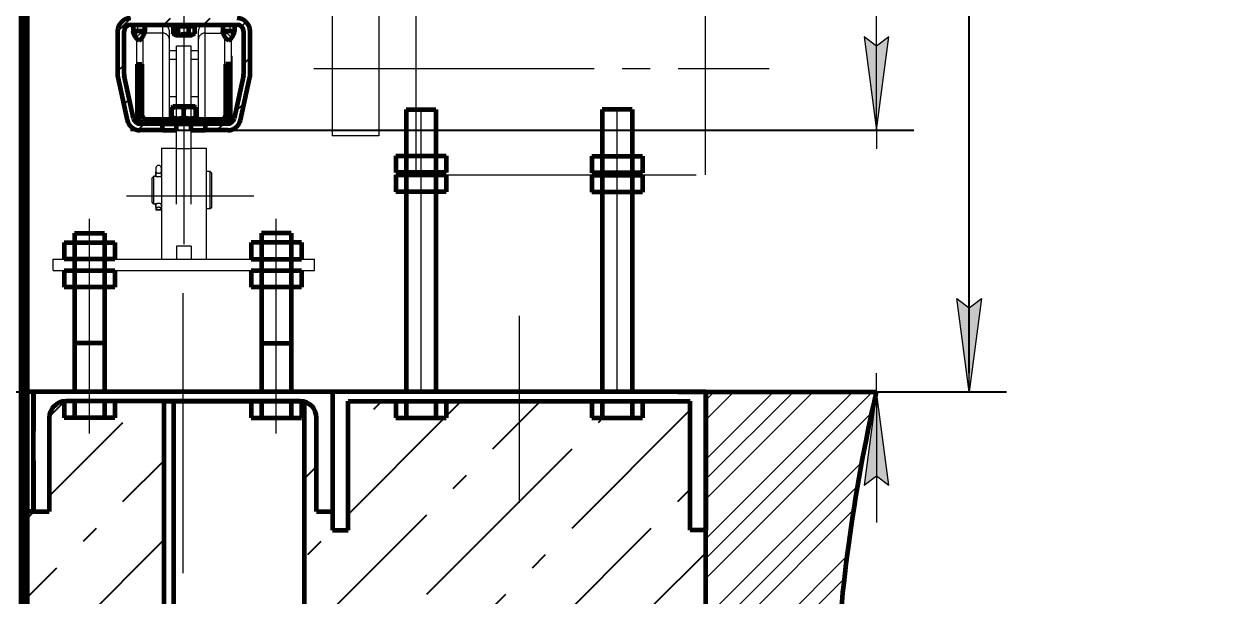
# Model space of a CAD drawing. Header units: millimetres. Extents: x 0 to 594, y 0 to 420.
# Drawn here: x 529.3 to 594, y 275 to 305.6 of the extents above; entities that cross this region are included whole.
import ezdxf

# ---------------------------------------------------------------- set-up
doc = ezdxf.new("R2010")
doc.units = ezdxf.units.MM
for name, pattern in [('K5LT32768', [0]), ('K5LT_AXLED', [19.5, 15, -1.5, 1.5, -1.5]), ('K5LT_BASIC', [0]), ('K5LT_DASHED', [6, 4, -2]), ('K5LT_THIN', [0])]:
    doc.linetypes.add(name, pattern=pattern)
doc.layers.add('LAYER', color=7, linetype='Continuous')
doc.layers.add('Системный слой', color=7, linetype='Continuous')
doc.styles.add('KDIMTEXTSTYLE', font='GOST_AU.SHX', dxfattribs={"width": 0.96, "oblique": 15, "height": 5})
doc.dimstyles.new('KDIMSTYLE (0.10)', dxfattribs={"dimtxt": 5, "dimasz": 1, "dimexe": 2, "dimexo": 0, "dimgap": 1, "dimtad": 1, "dimlfac": 10, "dimtxsty": 'KDIMTEXTSTYLE', "dimsah": 1, "dimcen": 0, "dimdle": 1, "dimadec": 0, "dimazin": 0, "dimtfac": 0.667, "dimtmove": 0, "dimatfit": 3, "dimfxl": 1, "dimtvp": 1, "dimtolj": 1, "dimtzin": 0, "dimarcsym": 0})

# ---------------------------------------------------------------- blocks, each defined once
blk = doc.blocks.new('KDIMARROW_02')
at = {"layer": 'LAYER'}
blk.add_hatch(color=0, dxfattribs=at).paths.add_polyline_path([(4.5, 0), (5, 0.658), (0, 0), (5, -0.658)])
at = {"layer": 'LAYER', "color": 0, "linetype": 'K5LT_THIN', "lineweight": 18}
for p, q in [((5, 0.658), (0, 0)), ((4.5, 0), (5, 0.658)), ((0, 0), (5, -0.658)), ((0, 0), (7, 0)), ((5, -0.658), (4.5, 0))]:
    blk.add_line(p, q, dxfattribs=at)
at = {"layer": 'Системный слой', "color": 0, "linetype": 'K5LT_THIN', "lineweight": 18}
blk.add_line((0, 0), (-1, 0), dxfattribs=at)
blk = doc.blocks.new('U219')
at = {"layer": 'Системный слой', "color": 7, "linetype": 'K5LT32768', "lineweight": 18}
for p, q in [((565.785, 280.154), (571.53, 285.898)), ((565.785, 284.396), (567.287, 285.898)), ((565.785, 276.972), (574.712, 285.898)), ((565.785, 281.214), (570.469, 285.898)), ((565.785, 285.457), (566.226, 285.898)), ((565.785, 278.032), (573.651, 285.898)), ((565.785, 282.275), (569.408, 285.898)), ((565.785, 275.911), (574.683, 284.809)), ((565.785, 273.79), (574.148, 282.153)), ((565.785, 272.729), (573.918, 280.861)), ((565.785, 271.668), (573.71, 279.593)), ((565.785, 269.547), (573.357, 277.119)), ((565.785, 268.486), (573.211, 275.912))]:
    blk.add_line(p, q, dxfattribs=at)
blk = doc.blocks.new('KDIMARROW_01')
at = {"layer": 'LAYER'}
blk.add_hatch(color=0, dxfattribs=at).paths.add_polyline_path([(0, 0), (-5, 0.658), (-4.5, 0), (-5, -0.658)])
at = {"layer": 'LAYER', "color": 0, "linetype": 'K5LT_THIN', "lineweight": 18}
for p, q in [((-4.5, 0), (-5, 0.658)), ((-5, 0.658), (0, 0)), ((0, 0), (-5, -0.658)), ((-5, -0.658), (-4.5, 0))]:
    blk.add_line(p, q, dxfattribs=at)
at = {"layer": 'Системный слой', "color": 0, "linetype": 'K5LT_THIN', "lineweight": 18}
blk.add_line((0, 0), (-1, 0), dxfattribs=at)
blk = doc.blocks.new('U446')
at = {"layer": 'Системный слой', "color": 5, "linetype": 'K5LT_BASIC', "lineweight": 60, "true_color": 0x0000ff}
for p, q in [((536.785, 285.398), (544.285, 285.398)), ((536.785, 135.798), (536.785, 285.398)), ((537.285, 285.398), (537.285, 135.398)), ((544.285, 285.398), (544.285, 142.598))]:
    blk.add_line(p, q, dxfattribs=at)
blk = doc.blocks.new('U449')
at = {"layer": 'Системный слой'}
h = blk.add_hatch(dxfattribs=at)
h.set_pattern_fill('Металл', angle=45, style=0, pattern_type=0)
h.set_pattern_definition([(45, (0, 0), (-1.06066, 1.06066), [])])
h.paths.add_polyline_path([(534.985, 305.548), (540.685, 305.548), (540.905, 305.47), (541.027, 305.272), (541.035, 305.198), (541.035, 302.898), (541.027, 302.824), (540.527, 300.524), (540.405, 300.325), (540.185, 300.248), (538.985, 300.248), (538.985, 299.898), (540.185, 299.898), (540.508, 299.977), (540.758, 300.196), (540.869, 300.449), (541.369, 302.749), (541.385, 302.898), (541.385, 305.198), (541.306, 305.521), (541.088, 305.771), (540.778, 305.892), (540.685, 305.898), (534.985, 305.898), (534.663, 305.819), (534.412, 305.6), (534.291, 305.291), (534.285, 305.198), (534.285, 302.898), (534.301, 302.749), (534.801, 300.449), (534.947, 300.151), (535.214, 299.953), (535.485, 299.898), (536.685, 299.898), (536.685, 300.248), (535.485, 300.248), (535.265, 300.326), (535.143, 300.524), (534.643, 302.824), (534.635, 302.898), (534.635, 305.198), (534.713, 305.418), (534.912, 305.54)])
at = {"layer": 'Системный слой', "color": 5, "linetype": 'K5LT_BASIC', "lineweight": 60, "true_color": 0x0000ff}
for p, q in [((534.985, 305.548), (540.685, 305.548)), ((535.12, 305.548), (535.12, 305.198)), ((535.75, 305.548), (535.75, 305.198)), ((537.185, 305.548), (537.185, 305.448)), ((538.485, 305.548), (538.485, 305.448)), ((539.92, 305.548), (539.92, 305.198)), ((540.55, 305.548), (540.55, 305.198)), ((534.285, 305.198), (534.285, 302.898)), ((534.635, 302.898), (534.635, 305.198)), ((535.162, 305.198), (535.12, 305.198)), ((535.75, 305.198), (535.162, 305.198)), ((537.247, 305.448), (537.185, 305.448)), ((538.485, 305.448), (537.247, 305.448)), ((537.26, 305.448), (537.26, 305.074)), ((537.283, 305.06), (537.39, 304.998)), ((537.283, 305.06), (537.39, 304.998)), ((537.39, 304.998), (538.024, 304.998)), ((537.505, 305.448), (537.505, 305.074)), ((538.024, 304.998), (538.28, 304.998)), ((538.08, 305.448), (538.08, 305.074)), ((538.387, 305.06), (538.28, 304.998)), ((538.387, 305.06), (538.28, 304.998)), ((538.411, 305.448), (538.411, 305.074)), ((539.962, 305.198), (539.92, 305.198)), ((540.55, 305.198), (539.962, 305.198)), ((541.035, 305.198), (541.035, 302.898)), ((541.385, 302.898), (541.385, 305.198)), ((535.335, 303.448), (535.335, 300.748)), ((535.335, 303.448), (535.585, 303.448)), ((535.585, 303.448), (535.585, 300.748)), ((540.335, 303.448), (540.085, 303.448)), ((540.085, 300.748), (540.085, 303.448)), ((540.335, 300.748), (540.335, 303.448)), ((534.301, 302.749), (534.801, 300.449)), ((535.143, 300.524), (534.643, 302.824)), ((541.027, 302.824), (540.527, 300.524)), ((540.869, 300.449), (541.369, 302.749)), ((537.185, 301.14), (537.25, 301.178)), ((537.185, 301.14), (537.25, 301.178)), ((537.185, 301.082), (537.185, 301.14)), ((537.185, 300.593), (537.185, 301.082)), ((538.42, 301.178), (537.25, 301.178)), ((537.555, 301.178), (537.575, 301.198)), ((537.575, 301.198), (538.095, 301.198)), ((537.835, 300.593), (537.835, 301.082)), ((538.115, 301.178), (538.095, 301.198)), ((538.485, 301.14), (538.42, 301.178)), ((538.485, 301.14), (538.42, 301.178)), ((538.485, 301.14), (538.485, 301.082)), ((538.485, 300.593), (538.485, 301.082)), ((535.335, 300.748), (535.585, 300.748)), ((535.835, 300.498), (539.835, 300.498)), ((537.185, 300.535), (537.185, 300.593)), ((537.25, 300.498), (537.185, 300.535)), ((537.25, 300.498), (537.185, 300.535)), ((538.42, 300.498), (538.485, 300.535)), ((538.42, 300.498), (538.485, 300.535)), ((538.485, 300.593), (538.485, 300.535)), ((540.335, 300.748), (540.085, 300.748)), ((536.685, 300.248), (535.485, 300.248)), ((536.685, 299.898), (535.485, 299.898)), ((536.685, 299.898), (536.685, 300.248)), ((536.685, 300.248), (538.985, 300.248)), ((536.685, 299.898), (537.435, 299.898)), ((537.435, 299.898), (537.435, 300.248)), ((538.235, 299.898), (538.235, 300.248)), ((538.235, 299.898), (538.985, 299.898)), ((538.985, 300.248), (538.985, 299.898)), ((540.185, 300.248), (538.985, 300.248)), ((540.185, 299.898), (538.985, 299.898))]:
    blk.add_line(p, q, dxfattribs=at)
at = {"layer": 'Системный слой', "color": 7, "linetype": 'K5LT_THIN', "lineweight": 18}
for p, q in [((535.17, 305.548), (535.17, 305.198)), ((535.7, 305.548), (535.7, 305.198)), ((539.97, 305.548), (539.97, 305.198)), ((540.5, 305.548), (540.5, 305.198)), ((535.17, 305.151), (535.17, 305.198)), ((535.17, 305.02), (535.17, 305.151)), ((535.7, 305.02), (535.7, 305.198)), ((539.97, 305.151), (539.97, 305.198)), ((539.97, 305.02), (539.97, 305.151)), ((540.5, 305.02), (540.5, 305.198)), ((535.835, 300.498), (535.835, 300.248)), ((539.835, 300.248), (539.835, 300.498))]:
    blk.add_line(p, q, dxfattribs=at)
at = {"layer": 'Системный слой', "color": 5, "linetype": 'K5LT_BASIC', "lineweight": 60, "true_color": 0x0000ff}
for centre, radius, start, end in [((534.985, 305.198), 0.7, 90, 180), ((534.985, 305.198), 0.35, 90, 180), ((540.685, 305.198), 0.7, 0, 90), ((540.685, 305.198), 0.35, 0, 90), ((534.985, 302.898), 0.7, 180, 192.26477), ((534.985, 302.898), 0.35, 180, 192.26477), ((540.685, 302.898), 0.35, 347.73523, 0), ((540.685, 302.898), 0.7, 347.73523, 0), ((535.485, 300.598), 0.7, 192.26477, 270), ((535.485, 300.598), 0.35, 192.26477, 270), ((535.835, 300.748), 0.5, 180, 270), ((535.835, 300.748), 0.25, 180, 270), ((539.835, 300.748), 0.25, 270, 0), ((539.835, 300.748), 0.5, 270, 0), ((540.185, 300.598), 0.35, 270, 347.73523), ((540.185, 300.598), 0.7, 270, 347.73523)]:
    blk.add_arc(centre, radius, start, end, dxfattribs=at)
for points in [[(535.435, 304.698), (535.259, 304.82), (535.154, 304.987), (535.12, 305.198)], [(535.22, 304.922), (535.17, 305.003), (535.137, 305.095), (535.12, 305.198)], [(535.435, 304.698), (535.611, 304.82), (535.716, 304.987), (535.75, 305.198)], [(535.435, 304.698), (535.611, 304.82), (535.716, 304.987), (535.75, 305.198)], [(537.283, 305.06), (537.275, 305.064), (537.268, 305.069), (537.26, 305.074)], [(538.387, 305.06), (538.395, 305.064), (538.403, 305.069), (538.411, 305.074)], [(540.235, 304.698), (540.059, 304.82), (539.954, 304.987), (539.92, 305.198)], [(540.235, 304.698), (540.411, 304.82), (540.516, 304.987), (540.55, 305.198)], [(540.513, 305.052), (540.53, 305.098), (540.542, 305.147), (540.55, 305.198)]]:
    blk.add_open_spline(points, degree=3, dxfattribs=at)
for points, knots in [([(537.505, 305.074), (537.488, 305.063), (537.464, 305.049), (537.433, 305.037), (537.413, 305.032), (537.395, 305.03), (537.378, 305.029), (537.361, 305.031), (537.343, 305.034), (537.322, 305.041), (537.302, 305.049), (537.288, 305.057), (537.283, 305.06)], [0, 0, 0, 0, 3.0703, 4.251539, 5.543669, 6.461396, 7.415629, 8.412253, 9.446927, 10.510969, 12.14612, 13, 13, 13, 13]), ([(538.08, 305.074), (538.046, 305.064), (537.991, 305.05), (537.919, 305.038), (537.873, 305.033), (537.831, 305.03), (537.789, 305.029), (537.747, 305.031), (537.703, 305.034), (537.647, 305.041), (537.578, 305.054), (537.528, 305.068), (537.505, 305.074)], [0, 0, 0, 0, 2.403472, 3.781121, 4.827423, 5.532061, 6.593589, 7.641134, 8.322873, 9.52097, 11.389956, 13, 13, 13, 13]), ([(538.08, 305.074), (538.1, 305.064), (538.132, 305.05), (538.173, 305.038), (538.202, 305.032), (538.229, 305.03), (538.257, 305.029), (538.284, 305.032), (538.315, 305.037), (538.358, 305.05), (538.39, 305.064), (538.411, 305.074)], [0, 0, 0, 0, 2.21859, 3.490266, 4.456082, 5.433839, 6.410952, 7.369981, 8.394799, 9.724308, 12, 12, 12, 12]), ([(537.835, 301.082), (537.799, 301.095), (537.743, 301.111), (537.674, 301.125), (537.628, 301.133), (537.589, 301.137), (537.552, 301.14), (537.515, 301.141), (537.477, 301.14), (537.439, 301.138), (537.396, 301.133), (537.334, 301.123), (537.262, 301.106), (537.209, 301.09), (537.185, 301.082)], [0, 0, 0, 0, 2.598015, 3.881107, 4.839601, 5.73075, 6.542456, 7.383598, 8.245263, 9.112845, 9.974779, 11.253998, 13.346608, 15, 15, 15, 15]), ([(538.485, 301.082), (538.449, 301.095), (538.393, 301.111), (538.324, 301.125), (538.278, 301.133), (538.239, 301.137), (538.202, 301.14), (538.165, 301.141), (538.127, 301.14), (538.089, 301.138), (538.046, 301.133), (537.984, 301.123), (537.912, 301.106), (537.859, 301.09), (537.835, 301.082)], [0, 0, 0, 0, 2.598015, 3.881107, 4.839601, 5.73075, 6.542456, 7.383598, 8.245263, 9.112845, 9.974779, 11.253998, 13.346608, 15, 15, 15, 15]), ([(537.185, 300.593), (537.222, 300.581), (537.277, 300.565), (537.347, 300.55), (537.392, 300.543), (537.431, 300.539), (537.469, 300.536), (537.505, 300.535), (537.543, 300.536), (537.581, 300.538), (537.625, 300.543), (537.687, 300.552), (537.759, 300.569), (537.812, 300.586), (537.835, 300.593)], [0, 0, 0, 0, 2.598015, 3.881107, 4.839601, 5.73075, 6.542456, 7.383598, 8.245263, 9.112845, 9.974779, 11.253998, 13.346608, 15, 15, 15, 15]), ([(537.835, 300.593), (537.872, 300.581), (537.927, 300.565), (537.997, 300.55), (538.042, 300.543), (538.081, 300.539), (538.119, 300.536), (538.155, 300.535), (538.193, 300.536), (538.231, 300.538), (538.275, 300.543), (538.337, 300.552), (538.409, 300.569), (538.462, 300.586), (538.485, 300.593)], [0, 0, 0, 0, 2.598015, 3.881107, 4.839601, 5.73075, 6.542456, 7.383598, 8.245263, 9.112845, 9.974779, 11.253998, 13.346608, 15, 15, 15, 15])]:
    blk.add_open_spline(points, degree=3, knots=knots, dxfattribs=at)
blk = doc.blocks.new('U512')
at = {"layer": 'Системный слой', "color": 30, "linetype": 'K5LT_AXLED', "lineweight": 18, "true_color": 0xff8000}
for p, q in [((550.269, 297.509), (550.269, 326.509)), ((565.769, 326.509), (550.269, 326.509)), ((565.769, 297.509), (565.769, 326.509)), ((565.769, 313.009), (550.269, 313.009)), ((545.769, 306.809), (545.769, 299.609)), ((545.769, 306.809), (548.269, 306.809)), ((548.269, 306.809), (548.269, 299.609)), ((544.8, 303.209), (569.173, 303.209)), ((548.269, 299.609), (545.769, 299.609)), ((550.269, 297.509), (565.769, 297.509))]:
    blk.add_line(p, q, dxfattribs=at)
blk = doc.blocks.new('U513')
at = {"layer": 'Системный слой', "color": 30, "linetype": 'K5LT_AXLED', "lineweight": 18, "true_color": 0xff8000}
for p, q in [((536.71, 305.548), (535.66, 305.548)), ((535.66, 305.544), (535.66, 305.548)), ((535.66, 305.098), (535.66, 305.544)), ((536.71, 305.544), (536.71, 305.548)), ((536.71, 305.098), (536.71, 305.544)), ((538.96, 305.548), (540.01, 305.548)), ((538.96, 305.548), (538.96, 305.546)), ((538.96, 305.546), (538.96, 305.098)), ((540.01, 305.548), (540.01, 305.546)), ((540.01, 305.546), (540.01, 305.098)), ((535.31, 305.195), (535.31, 305.198)), ((535.31, 303.953), (535.31, 305.195)), ((536.71, 305.098), (535.66, 305.098)), ((535.66, 300.298), (535.66, 305.098)), ((536.71, 300.298), (536.71, 305.098)), ((537.06, 304.748), (537.06, 305.198)), ((537.06, 305.195), (537.06, 305.198)), ((537.06, 304.748), (537.06, 305.195)), ((538.61, 305.198), (538.61, 304.748)), ((538.61, 305.198), (538.61, 305.196)), ((538.61, 305.196), (538.61, 304.748)), ((538.96, 305.098), (540.01, 305.098)), ((538.96, 305.098), (538.96, 300.298)), ((540.01, 305.098), (540.01, 300.298)), ((540.36, 305.198), (540.36, 304.748)), ((540.36, 305.198), (540.36, 305.196)), ((540.36, 305.196), (540.36, 304.701)), ((535.31, 300.648), (535.31, 304.748)), ((537.06, 300.648), (537.06, 304.748)), ((537.435, 298.898), (537.435, 304.398)), ((538.235, 304.398), (537.435, 304.398)), ((538.235, 298.898), (538.235, 304.398)), ((538.61, 304.748), (538.61, 300.648)), ((540.36, 304.748), (540.36, 300.648)), ((535.305, 303.948), (535.31, 303.953)), ((535.305, 303.948), (535.305, 303.498)), ((537.435, 304.148), (537.06, 304.148)), ((537.435, 303.698), (537.06, 303.698)), ((538.61, 304.148), (538.235, 304.148)), ((538.61, 303.698), (538.235, 303.698)), ((540.36, 303.898), (540.375, 303.898)), ((540.405, 303.868), (540.375, 303.898)), ((540.405, 303.868), (540.375, 303.898)), ((540.375, 303.898), (540.375, 303.448)), ((540.405, 303.868), (540.405, 303.418)), ((535.305, 303.498), (535.31, 303.503)), ((535.305, 303.498), (535.305, 301.898)), ((540.36, 303.448), (540.375, 303.448)), ((540.405, 303.418), (540.375, 303.448)), ((540.375, 303.448), (540.375, 301.948)), ((540.405, 303.418), (540.405, 301.978)), ((535.305, 301.898), (535.31, 301.893)), ((535.305, 301.898), (535.31, 301.893)), ((535.31, 300.648), (535.31, 301.893)), ((537.435, 301.698), (537.06, 301.698)), ((537.435, 301.698), (537.06, 301.698)), ((538.61, 301.698), (538.235, 301.698)), ((538.61, 301.698), (538.235, 301.698)), ((540.36, 301.948), (540.375, 301.948)), ((540.36, 301.948), (540.36, 300.648)), ((540.36, 301.948), (540.375, 301.948)), ((540.405, 301.978), (540.375, 301.948)), ((540.405, 301.978), (540.375, 301.948)), ((536.71, 300.298), (535.66, 300.298)), ((536.71, 300.298), (535.66, 300.298)), ((538.96, 300.298), (540.01, 300.298)), ((538.96, 300.298), (540.01, 300.298)), ((536.635, 298.948), (536.635, 292.998)), ((536.635, 298.948), (537.435, 298.948)), ((538.235, 298.898), (537.435, 298.898)), ((537.435, 295.948), (537.435, 298.898)), ((538.235, 298.948), (539.035, 298.948)), ((538.235, 295.948), (538.235, 298.898)), ((539.035, 298.948), (539.035, 292.998)), ((536.34, 297.875), (536.34, 297.669)), ((536.63, 297.67), (536.63, 297.875)), ((539.235, 297.698), (539.035, 297.698)), ((539.335, 297.598), (539.235, 297.698)), ((539.235, 295.698), (539.235, 297.698)), ((536.235, 297.448), (536.135, 297.348)), ((536.135, 296.048), (536.135, 297.348)), ((536.235, 295.948), (536.235, 297.448)), ((536.285, 297.448), (536.235, 297.448)), ((536.34, 297.436), (536.34, 297.67)), ((536.34, 297.669), (536.34, 297.436)), ((536.63, 297.436), (536.63, 297.67)), ((539.335, 295.798), (539.335, 297.598)), ((536.235, 295.948), (536.135, 296.048)), ((536.285, 295.948), (536.235, 295.948)), ((536.285, 295.948), (536.285, 295.948)), ((536.34, 295.775), (536.34, 295.961)), ((536.34, 295.961), (536.34, 295.775)), ((536.63, 295.961), (536.63, 295.775)), ((536.63, 295.775), (536.63, 295.961)), ((536.63, 295.96), (536.635, 295.959)), ((539.335, 295.798), (539.235, 295.698)), ((536.63, 295.633), (536.34, 295.633)), ((536.34, 295.633), (536.34, 295.63)), ((536.63, 295.63), (536.34, 295.63)), ((536.63, 295.63), (536.34, 295.63)), ((536.34, 295.63), (536.34, 295.63)), ((536.34, 295.629), (536.34, 295.63)), ((536.34, 295.629), (536.34, 295.625)), ((536.63, 295.629), (536.34, 295.629)), ((536.63, 295.625), (536.34, 295.625)), ((536.63, 295.633), (536.63, 295.63)), ((536.63, 295.63), (536.63, 295.63)), ((536.63, 295.629), (536.63, 295.63)), ((536.63, 295.629), (536.63, 295.625)), ((539.235, 295.698), (539.035, 295.698)), ((538.235, 293.698), (537.435, 293.698)), ((537.435, 293.698), (537.435, 292.998)), ((538.235, 293.698), (538.235, 292.998)), ((530.835, 292.998), (544.835, 292.998)), ((530.835, 292.398), (530.835, 292.998)), ((544.835, 292.398), (544.835, 292.998)), ((530.835, 292.398), (544.835, 292.398))]:
    blk.add_line(p, q, dxfattribs=at)
for centre, radius, start, end in [((535.66, 305.198), 0.35, 90, 180), ((536.71, 305.198), 0.35, 0, 90), ((538.96, 305.198), 0.35, 90, 180), ((540.01, 305.198), 0.35, 0, 90), ((535.66, 305.198), 0.35, 168.75086, 180), ((535.66, 304.748), 0.35, 90, 180), ((536.71, 304.748), 0.35, 0, 90), ((538.96, 304.748), 0.35, 90, 180), ((540.01, 304.748), 0.35, 0, 90), ((540.01, 305.198), 0.35, 0, 11.24914), ((535.66, 300.648), 0.35, 180, 270), ((535.66, 300.648), 0.35, 180, 270), ((536.71, 300.648), 0.35, 270, 0), ((536.71, 300.648), 0.35, 270, 0), ((538.96, 300.648), 0.35, 180, 270), ((538.96, 300.648), 0.35, 180, 270), ((540.01, 300.648), 0.35, 270, 0), ((540.01, 300.648), 0.35, 270, 0), ((536.485, 297.875), 0.145, 0, 180)]:
    blk.add_arc(centre, radius, start, end, dxfattribs=at)
for centre, ratio, start_param, end_param in [((536.485, 297.67), 0.408841, 0, 3.141593), ((536.485, 295.633), 0.99999, 3.141593, 6.283185)]:
    blk.add_ellipse(centre, major_axis=(-0.145, 0), ratio=ratio, start_param=start_param, end_param=end_param, dxfattribs=at)
for points, knots in [([(536.285, 297.448), (536.285, 297.448), (536.287, 297.448), (536.291, 297.447), (536.298, 297.445), (536.308, 297.443), (536.318, 297.44), (536.329, 297.438), (536.342, 297.435), (536.358, 297.433), (536.377, 297.43), (536.397, 297.427), (536.42, 297.424), (536.446, 297.423), (536.473, 297.422), (536.499, 297.422), (536.522, 297.422), (536.543, 297.424), (536.563, 297.426), (536.583, 297.428), (536.601, 297.431), (536.619, 297.434), (536.63, 297.436), (536.635, 297.437)], [0, 0, 0, 0, 1.060232, 2.311585, 3.573133, 4.694571, 5.664984, 6.562714, 7.527807, 8.625919, 9.789693, 10.995773, 12.178401, 13.489168, 14.949597, 16.311188, 17.422146, 18.399153, 19.490864, 20.635323, 21.718142, 22.74229, 24, 24, 24, 24]), ([(536.635, 295.96), (536.627, 295.962), (536.612, 295.965), (536.589, 295.968), (536.569, 295.971), (536.548, 295.973), (536.529, 295.975), (536.511, 295.976), (536.494, 295.976), (536.477, 295.976), (536.457, 295.976), (536.435, 295.974), (536.414, 295.973), (536.395, 295.97), (536.377, 295.968), (536.361, 295.965), (536.346, 295.962), (536.333, 295.96), (536.321, 295.957), (536.311, 295.955), (536.301, 295.952), (536.293, 295.95), (536.289, 295.949), (536.286, 295.948), (536.285, 295.948), (536.285, 295.948)], [0, 0, 0, 0, 2.009839, 3.260226, 4.527608, 5.741373, 6.803959, 7.768715, 8.635537, 9.501312, 10.610636, 11.792604, 13.047952, 14.133095, 15.219094, 16.311974, 17.410823, 18.445148, 19.40901, 20.460181, 21.660572, 23.010156, 24.070718, 24.84964, 26, 26, 26, 26]), ([(536.285, 295.948), (536.285, 295.948), (536.287, 295.948), (536.292, 295.949), (536.3, 295.951), (536.309, 295.953), (536.323, 295.957), (536.333, 295.959), (536.34, 295.96)], [0, 0, 0, 0, 1.514939, 3.228534, 4.120176, 6.029296, 7.16583, 9, 9, 9, 9]), ([(536.34, 295.775), (536.34, 295.767), (536.34, 295.752), (536.34, 295.73), (536.341, 295.711), (536.342, 295.696), (536.344, 295.684), (536.345, 295.677), (536.346, 295.674)], [0, 0, 0, 0, 1.819723, 3.566792, 5.436068, 6.717167, 7.963177, 9, 9, 9, 9]), ([(536.34, 295.775), (536.34, 295.767), (536.34, 295.752), (536.34, 295.73), (536.341, 295.712), (536.342, 295.696), (536.344, 295.684), (536.345, 295.677), (536.346, 295.674)], [0, 0, 0, 0, 1.815322, 3.558164, 5.422919, 6.700919, 7.943915, 9, 9, 9, 9]), ([(536.63, 295.775), (536.63, 295.767), (536.63, 295.752), (536.63, 295.73), (536.63, 295.711), (536.629, 295.696), (536.627, 295.684), (536.625, 295.677), (536.624, 295.674)], [0, 0, 0, 0, 1.819723, 3.566792, 5.436068, 6.717167, 7.963177, 9, 9, 9, 9]), ([(536.63, 295.775), (536.63, 295.767), (536.63, 295.752), (536.63, 295.73), (536.63, 295.712), (536.629, 295.696), (536.627, 295.684), (536.625, 295.677), (536.624, 295.674)], [0, 0, 0, 0, 1.815322, 3.558164, 5.422919, 6.700919, 7.943915, 9, 9, 9, 9])]:
    blk.add_open_spline(points, degree=3, knots=knots, dxfattribs=at)
blk = doc.blocks.new('U514')
at = {"layer": 'Системный слой', "color": 5, "linetype": 'K5LT_BASIC', "lineweight": 60, "true_color": 0x0000ff}
for p, q in [((531.435, 292.398), (531.435, 291.498)), ((531.435, 292.398), (534.135, 292.398)), ((534.135, 292.398), (534.135, 291.498)), ((534.135, 291.498), (531.435, 291.498))]:
    blk.add_line(p, q, dxfattribs=at)
blk = doc.blocks.new('U515')
at = {"layer": 'Системный слой', "color": 5, "linetype": 'K5LT_BASIC', "lineweight": 60, "true_color": 0x0000ff}
for p, q in [((541.435, 292.398), (541.435, 291.498)), ((541.435, 292.398), (544.135, 292.398)), ((544.135, 292.398), (544.135, 291.498)), ((544.135, 291.498), (541.435, 291.498))]:
    blk.add_line(p, q, dxfattribs=at)
blk = doc.blocks.new('U516')
at = {"layer": 'Системный слой', "color": 5, "linetype": 'K5LT_BASIC', "lineweight": 60, "true_color": 0x0000ff}
for p, q in [((541.435, 293.898), (541.435, 292.998)), ((544.135, 293.898), (541.435, 293.898)), ((544.135, 293.898), (544.135, 292.998)), ((541.435, 292.998), (544.135, 292.998))]:
    blk.add_line(p, q, dxfattribs=at)
blk = doc.blocks.new('U517')
at = {"layer": 'Системный слой', "color": 5, "linetype": 'K5LT_BASIC', "lineweight": 60, "true_color": 0x0000ff}
for p, q in [((531.435, 293.898), (531.435, 292.998)), ((531.435, 293.898), (534.135, 293.898)), ((534.135, 293.898), (534.135, 292.998)), ((534.135, 292.998), (531.435, 292.998))]:
    blk.add_line(p, q, dxfattribs=at)

msp = doc.modelspace()

# ---------------------------------------------------------------- hatches: boundary and pattern name
at = {"layer": 'Системный слой'}
h = msp.add_hatch(dxfattribs=at)
h.set_pattern_fill('Бетон', angle=45, style=0, pattern_type=0)
h.set_pattern_definition([(45, (0, 0), (-4.24264, 4.24264), [11, -5]), (45, (9.1924, 9.1924), (-4.24264, 4.24264), [1, -15]), (45, (3.5355, 7.778), (-4.24264, 4.24264), [11, -5]), (45, (12.728, 16.9706), (-4.24264, 4.24264), [1, -15])])
h.paths.add_polyline_path([(515.40659, 285.89791), (515.40659, 135.3979), (536.78387, 135.3979), (536.78387, 135.7979), (536.78387, 142.4979), (536.78387, 135.8979), (536.78528, 135.8979), (536.78528, 235.8979), (529.28528, 235.8979), (519.28528, 235.8979), (519.28528, 285.89791), (517.28528, 285.89791)])
h.paths.add_polyline_path([(529.28528, 279.49791), (529.28528, 243.39791), (529.48528, 243.39791), (529.68633, 243.32057), (529.78372, 243.12844), (529.78528, 243.09791), (529.78528, 237.2979), (529.86439, 236.92893), (530.08782, 236.62482), (530.41628, 236.43905), (530.68528, 236.3979), (536.48528, 236.3979), (536.68633, 236.32057), (536.78372, 236.12844), (536.78528, 236.0979), (536.78528, 285.39791), (534.13528, 285.39791), (534.13528, 284.49791), (531.43528, 284.49791), (531.43528, 285.39339), (531.07607, 285.27778), (530.79583, 285.02507), (530.64383, 284.67967), (530.62528, 284.49791), (530.62528, 279.49791), (529.78528, 279.49791)])
h.paths.add_polyline_path([(544.28528, 285.36532), (544.28528, 213.3979), (544.48528, 213.3979), (544.68633, 213.32057), (544.78372, 213.12844), (544.78528, 213.0979), (544.78528, 207.2979), (544.86439, 206.92893), (545.08782, 206.62482), (545.41628, 206.43905), (545.68528, 206.3979), (551.48528, 206.3979), (551.68633, 206.32057), (551.78372, 206.12844), (551.78528, 206.0979), (551.78528, 205.8979), (544.28528, 205.8979), (544.28528, 142.5979), (547.28528, 142.5979), (547.28528, 135.3979), (565.78528, 135.3979), (565.78528, 278.49791), (564.94528, 278.49791), (564.94528, 285.39791), (562.38528, 285.39791), (562.38528, 284.49791), (559.68528, 284.49791), (559.68528, 285.39791), (551.88528, 285.39791), (551.88528, 284.49791), (549.18528, 284.49791), (549.18528, 285.39791), (546.62528, 285.39791), (546.62528, 278.49791), (545.78528, 278.49791), (545.78528, 279.49791), (544.94528, 279.49791), (544.94528, 284.49791), (544.86617, 284.86688), (544.64275, 285.17099), (544.31429, 285.35676)])

# ---------------------------------------------------------------- linework, layer by layer
at = {"layer": 'Системный слой', "color": 30, "linetype": 'K5LT_AXLED', "lineweight": 18, "true_color": 0xff8000}
for p, q in [((537.83528, 307.13882), (537.83528, 293.80868)), ((550.53528, 285.89791), (550.53528, 302.13335)), ((561.03528, 285.89791), (561.03528, 302.04804)), ((534.77028, 296.39791), (541.59028, 296.39791)), ((532.78528, 283.6589), (532.78528, 295.16271)), ((542.78528, 283.6589), (542.78528, 295.16271)), ((537.78528, 291.18814), (537.78528, 275.48835)), ((555.78528, 289.97299), (555.78528, 279.94791)), ((537.78528, 288.57159), (537.78528, 280.20056))]:
    msp.add_line(p, q, dxfattribs=at)
at = {"layer": 'Системный слой', "color": 5, "linetype": 'K5LT_BASIC', "lineweight": 60, "true_color": 0x0000ff}
for p, q in [((549.73528, 301.00406), (549.73528, 285.89791)), ((549.73528, 301.00406), (551.33528, 301.00406)), ((551.33528, 301.00406), (551.33528, 285.89791)), ((560.23528, 301.00406), (560.23528, 285.89791)), ((561.83528, 301.00406), (560.23528, 301.00406)), ((561.83528, 301.00406), (561.83528, 285.89791)), ((549.18528, 298.5323), (549.18528, 297.6323)), ((549.18528, 298.5323), (551.88528, 298.5323)), ((551.88528, 298.5323), (551.88528, 297.6323)), ((559.68528, 298.51541), (559.68528, 297.61541)), ((559.68528, 298.51541), (562.38528, 298.51541)), ((562.38528, 298.51541), (562.38528, 297.61541)), ((551.88528, 297.6323), (549.18528, 297.6323)), ((549.18528, 297.50894), (549.18528, 296.60894)), ((549.18528, 297.50894), (551.88528, 297.50894)), ((551.88528, 297.50894), (551.88528, 296.60894)), ((562.38528, 297.61541), (559.68528, 297.61541)), ((559.68528, 297.49205), (559.68528, 296.59205)), ((559.68528, 297.49205), (562.38528, 297.49205)), ((562.38528, 297.49205), (562.38528, 296.59205)), ((551.88528, 296.60894), (549.18528, 296.60894)), ((562.38528, 296.59205), (559.68528, 296.59205)), ((531.98528, 294.39791), (533.58528, 294.39791)), ((531.98528, 294.39791), (531.98528, 285.89791)), ((533.58528, 294.39791), (533.58528, 285.89791)), ((541.98528, 294.39791), (541.98528, 285.89791)), ((543.58528, 294.39791), (541.98528, 294.39791)), ((543.58528, 294.39791), (543.58528, 285.89791)), ((533.58528, 288.49791), (531.98528, 288.49791)), ((541.98528, 288.49791), (543.58528, 288.49791)), ((529.28528, 285.89791), (529.28528, 279.49791)), ((529.78528, 285.89791), (529.28528, 285.89791)), ((545.78528, 285.89791), (529.78528, 285.89791)), ((529.78528, 279.49791), (529.78528, 285.89791)), ((547.78535, 285.89791), (529.78528, 285.89791)), ((529.78528, 285.89791), (529.78528, 283.79791)), ((531.43528, 285.39791), (531.43528, 284.49791)), ((544.04528, 285.39791), (531.52528, 285.39791)), ((544.04528, 285.39791), (531.52528, 285.39791)), ((531.98528, 285.39791), (531.98528, 284.49791)), ((533.58528, 285.39791), (533.58528, 284.49791)), ((534.13528, 285.39791), (534.13528, 284.49791)), ((537.28528, 285.39791), (544.04528, 285.39791)), ((541.43528, 285.39791), (541.43528, 284.49791)), ((541.98528, 285.39791), (541.98528, 284.49791)), ((543.58528, 285.39791), (543.58528, 284.49791)), ((544.13528, 285.39791), (544.13528, 284.49791)), ((564.28528, 285.89791), (545.78528, 285.89791)), ((545.78528, 285.89791), (545.78528, 278.49791)), ((545.78528, 285.89791), (545.78528, 281.89791)), ((546.62528, 278.49791), (546.62528, 285.39791)), ((546.62528, 285.39791), (564.94528, 285.39791)), ((547.51154, 285.89791), (546.94535, 285.89791)), ((547.51154, 285.89791), (546.94535, 285.89791)), ((565.78528, 285.89791), (546.94535, 285.89791)), ((549.18528, 285.39791), (549.18528, 284.49791)), ((549.73528, 285.39791), (549.73528, 284.49791)), ((551.33528, 285.39791), (551.33528, 284.49791)), ((551.88528, 285.39791), (551.88528, 284.49791)), ((559.68528, 285.39791), (559.68528, 284.49791)), ((560.23528, 285.39791), (560.23528, 284.49791)), ((561.83528, 285.39791), (561.83528, 284.49791)), ((562.38528, 285.39791), (562.38528, 284.49791)), ((564.28528, 285.89791), (574.92563, 285.89791)), ((564.94528, 278.49791), (564.94528, 285.39791)), ((565.78528, 135.3979), (565.78528, 285.89791)), ((565.78528, 285.89791), (565.78528, 278.49791)), ((530.62528, 284.49791), (530.62528, 279.49791)), ((530.62528, 284.49791), (530.62528, 279.49791)), ((534.13528, 284.49791), (531.43528, 284.49791)), ((541.43528, 284.49791), (544.13528, 284.49791)), ((544.94528, 279.49791), (544.94528, 284.49791)), ((544.94528, 279.49791), (544.94528, 284.49791)), ((549.18528, 284.49791), (551.88528, 284.49791)), ((559.68528, 284.49791), (562.38528, 284.49791)), ((529.78528, 282.19791), (529.78528, 279.49791)), ((529.78528, 279.49791), (529.28528, 279.49791)), ((529.78528, 279.49791), (530.62528, 279.49791)), ((529.78528, 279.49791), (530.62528, 279.49791)), ((544.94528, 279.49791), (545.78528, 279.49791)), ((544.94528, 279.49791), (545.78528, 279.49791)), ((564.94535, 279.49791), (564.94592, 279.49791)), ((564.94535, 279.49791), (564.94592, 279.49791)), ((545.78528, 278.49791), (546.62528, 278.49791)), ((565.78528, 278.49791), (564.94528, 278.49791))]:
    msp.add_line(p, q, dxfattribs=at)
at = {"layer": 'Системный слой', "color": 7, "linetype": 'K5LT_DASHED', "lineweight": 18}
msp.add_line((564.94535, 279.49791), (564.94592, 279.49791), dxfattribs=at)
at = {"layer": 'Системный слой', "color": 5, "linetype": 'K5LT_BASIC', "true_color": 0x0000ff, "const_width": 0.6}
msp.add_lwpolyline([(529.28528, 235.8979), (529.28528, 325.76984)], dxfattribs=at)
at = {"layer": 'Системный слой', "color": 5, "linetype": 'K5LT_BASIC', "lineweight": 60, "true_color": 0x0000ff}
for centre, start, end in [((531.52528, 284.49791), 90, 180), ((531.52528, 284.49791), 90, 180), ((544.04528, 284.49791), 0, 90), ((544.04528, 284.49791), 0, 90)]:
    msp.add_arc(centre, 0.9, start, end, dxfattribs=at)
msp.add_open_spline([(494.18528, 285.89791), (498.0242, 278.9166), (500.35141, 271.80265), (501.16688, 264.55603), (502.17462, 255.601), (496.96089, 246.17786), (497.26449, 237.0832), (497.58823, 227.38573), (503.06569, 217.91569), (503.70813, 208.20551), (504.43467, 197.22427), (499.13586, 185.9043), (500.11169, 174.93841), (500.77009, 167.53961), (504.1629, 160.33658), (505.0568, 152.9102), (506.11588, 144.11143), (500.20723, 129.41168), (505.0568, 126.16165), (509.01652, 123.50797), (519.42582, 129.2936), (526.63545, 129.53332), (535.52616, 129.82893), (544.56497, 125.61976), (553.384, 126.38643), (559.34757, 126.90486), (566.96429, 127.17859), (571.14144, 130.43243), (576.66928, 134.73841), (577.36391, 145.54641), (578.57286, 153.35975), (580.07398, 163.06141), (577.50369, 173.28638), (577.21044, 183.25519), (576.6759, 201.42603), (578.81784, 219.73455), (577.21044, 237.80423), (576.26638, 248.41687), (572.28197, 258.94497), (572.7149, 269.52487), (572.93816, 274.98086), (573.67507, 280.43854), (574.92563, 285.89791)], degree=3, knots=[0, 0, 0, 0, 1, 1, 1, 2, 2, 2, 3, 3, 3, 4, 4, 4, 5, 5, 5, 6, 6, 6, 7, 7, 7, 8, 8, 8, 9, 9, 9, 10, 10, 10, 11, 11, 11, 12, 12, 12, 13, 13, 13, 14, 14, 14, 14], dxfattribs=at)

# ---------------------------------------------------------------- block references
at = {"layer": 'Системный слой'}
for name in ['U449', 'U512', 'U513', 'U517', 'U516', 'U514', 'U515', 'U219', 'U446']:
    msp.add_blockref(name, (0, 0), dxfattribs=at)

# ---------------------------------------------------------------- dimensions: what is measured, and where the dimension line sits
at = {"layer": 'Системный слой', "color": 7}
msp.add_linear_dim(base=(579.88355, 394.31988), p1=(494.18528, 285.89791), p2=(484.01471, 394.31988), angle=90, text='\\H5.0;\\W0.965;\\Q15;\\H5.0;\\W0.965;\\Q15;\\Q15;H\\X\\H5.0;\\W0.965;\\Q15;\\Q15;max 2200', dimstyle='KDIMSTYLE (0.10)', override={"dimexo": 0, "dimblk1": 'KDIMARROW_01', "dimblk2": 'KDIMARROW_01', "dimse1": 0, "dimse2": 0, "dimclrt": 7, "dimtolj": 1}, dxfattribs=at).render()
msp.add_linear_dim(base=(574.92563, 299.89791), p1=(529.28528, 285.89791), p2=(534.98471, 299.89791), angle=90, location=(574.92563, 316.55874), dimstyle='KDIMSTYLE (0.10)', override={"dimexo": 0, "dimpost": '\\H5.0;\\W0.965;\\Q15;\\Q15;90...\\H5.0;\\W0.965;\\Q15;<>', "dimblk1": 'KDIMARROW_02', "dimblk2": 'KDIMARROW_02', "dimse1": 0, "dimse2": 0, "dimclrt": 7, "dimtolj": 1}, dxfattribs=at).render()

doc.saveas('drawing.dxf')
